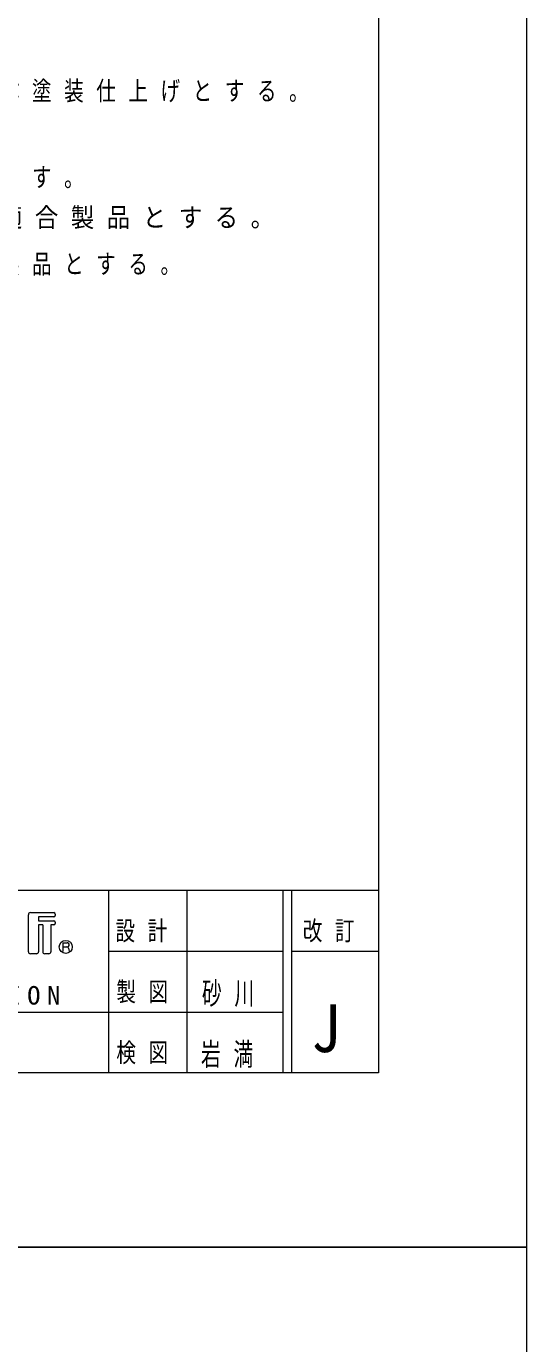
# Model space of a CAD drawing. Units: millimetres on the paper. Extents: x 0 to 420, y -594 to 297.
# Drawn here: x 362.6 to 420, y -11.1 to 140.2 of the extents above; entities that cross this region are included whole.
import ezdxf
from ezdxf.enums import TextEntityAlignment as Align

# ---------------------------------------------------------------- set-up
doc = ezdxf.new("R2010")
doc.units = ezdxf.units.MM
for name, color, linetype, lineweight in [('0_2', 7, 'Continuous', 13), ('FMT', 7, 'Continuous', 13), ('FMT-TXT', 7, 'Continuous', 13), ('TEXT', 7, 'Continuous', 13)]:
    doc.layers.add(name, color=color, linetype=linetype, lineweight=lineweight)
doc.styles.add('ＭＳ ゴシック', font='')
doc.styles.get('ＭＳ ゴシック').set_extended_font_data('MS Gothic')

msp = doc.modelspace()

# ---------------------------------------------------------------- linework, layer by layer
at = {"layer": '0_2'}
for points in [[(0, 297), (420, 297), (420, 0), (0, 0)], [(0, 0), (420, 0), (420, -297), (0, -297)]]:
    msp.add_lwpolyline(points, close=True, dxfattribs=at)
at = {"layer": 'FMT'}
for p, q in [((403, 277), (403, 20)), ((28, 41), (403, 41)), ((372, 41), (372, 20)), ((381, 41), (381, 20)), ((392, 41), (392, 20)), ((393, 41), (393, 20)), ((372, 34), (392, 34)), ((393, 34), (403, 34)), ((307, 27), (392, 27)), ((403, 20), (28, 20))]:
    msp.add_line(p, q, dxfattribs=at)
at = {"layer": 'FMT-TXT'}
for p, q in [((362.797, 33.933), (362.797, 38.178)), ((363.037, 38.418), (363.618, 38.419)), ((363.618, 38.419), (365.704, 38.419)), ((365.704, 37.949), (363.973, 37.947)), ((363.973, 37.947), (363.973, 37.474)), ((365.864, 38.259), (365.864, 38.109)), ((363.973, 37.474), (365.704, 37.474)), ((364.444, 37.002), (363.973, 37.002)), ((363.973, 37.002), (363.973, 33.933)), ((364.444, 37.002), (364.444, 33.933)), ((365.704, 37.002), (365.386, 37.002)), ((365.386, 37.002), (365.386, 33.933)), ((365.864, 37.314), (365.864, 37.162)), ((366.738, 34.967), (367.24, 34.967)), ((366.738, 34.967), (366.738, 33.941)), ((363.733, 33.693), (363.037, 33.693)), ((365.146, 33.693), (364.684, 33.693)), ((366.738, 34.478), (367.24, 34.478)), ((367.434, 34.258), (367.48, 33.887))]:
    msp.add_line(p, q, dxfattribs=at)
msp.add_circle((367.088, 34.48), 0.754, dxfattribs=at)
for centre, radius, start, end in [((363.037, 38.178), 0.24, 90.05785, 180), ((365.704, 38.259), 0.16, 0, 90), ((365.704, 38.109), 0.16, 270.09318, 0), ((365.704, 37.314), 0.16, 0, 90), ((365.704, 37.162), 0.16, 270.11571, 0), ((367.24, 34.722), 0.245, 270, 90), ((363.037, 33.933), 0.24, 180, 270), ((363.733, 33.933), 0.24, 270, 0), ((364.684, 33.933), 0.24, 180, 270), ((365.146, 33.933), 0.24, 270, 0), ((367.186, 34.228), 0.25, 7.06977, 90)]:
    msp.add_arc(centre, radius, start, end, dxfattribs=at)

# ---------------------------------------------------------------- texts
at = {"layer": 'FMT-TXT', "style": 'ＭＳ ゴシック', "width": 0.9}
msp.add_text('J', height=5.499, dxfattribs=at).set_placement((395.268, 20.75), align=Align.BOTTOM_LEFT)
at = {"layer": 'FMT-TXT', "attachment_point": 7, "style": 'ＭＳ ゴシック'}
for s, insert, char_height in [('\\T1.64;\\W0.75;設計', (372.8, 35), 2.199), ('\\T1.64;\\W0.75;改訂', (394.3, 35), 2.199), ('\\T1.64;\\W0.75;製図', (372.9, 28), 2.199), ('\\T1.64;\\W0.65;砂川', (382.72, 27.583), 2.566), ('\\T1.5;\\W1.05;NAKAMURA\\~MFG.\\~CORPORATION', (310.279, 27.825), 2.126), ('\\T1.64;\\W0.75;検図', (372.9, 21), 2.199), ('\\T1.64;\\W0.65;岩満', (382.615, 20.583), 2.566)]:
    msp.add_mtext(s, dxfattribs=dict(at, insert=insert, char_height=char_height))
at = {"layer": 'TEXT', "char_height": 2.199, "attachment_point": 7, "style": 'ＭＳ ゴシック'}
for s, insert in [('\\T1.64;\\W0.75;※\u3000亜鉛メッキ鋼管／鋼板／アルミ押出管は、ポリエステル粉体塗装仕上げとする。', (256.221, 131.465)), ('\\T1.64;\\W0.75;※\u3000アクセサリー類の形状寸法は、設計値と異なる場合があります。', (256.221, 121.551)), ('\\T1.53;\\W0.9;※\u3000本製品は、遊具の安全に関する規準JPFA-SP-S:2024適合製品とする。', (256.221, 116.939)), ('\\T1.64;\\W0.75;※\u3000本製品は、（一社）日本公園施設業協会賠償責任保険加入製品とする。', (256.221, 111.551))]:
    msp.add_mtext(s, dxfattribs=dict(at, insert=insert))

doc.saveas('drawing.dxf')
